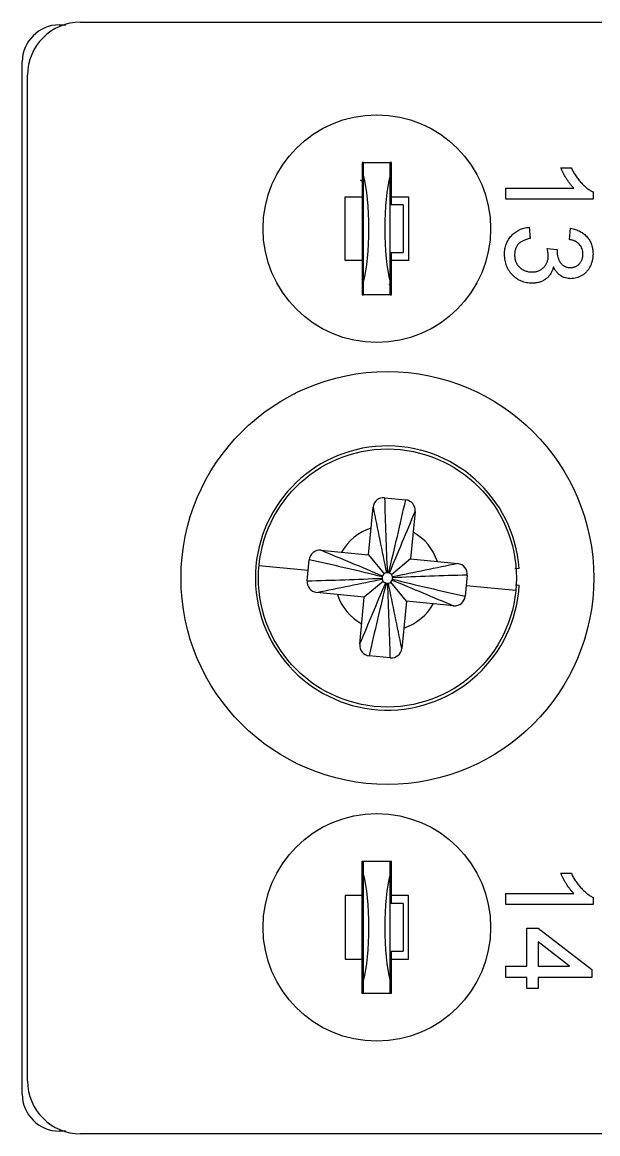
# Model space of a CAD drawing. Header units: millimetres. Extents: x 4.1 to 31.4, y 14 to 35.
# Drawn here: x 4.08 to 14.96, y 14.03 to 35.03 of the extents above; entities that cross this region are included whole.
import ezdxf

# ---------------------------------------------------------------- set-up
doc = ezdxf.new("R2010")
doc.units = ezdxf.units.MM
doc.header["$LTSCALE"] = 3.18179
for name, color, linetype in [('00_COMPONENTS', 7, 'CONTINUOUS'), ('00_COMPONENTS_1', 7, 'CONTINUOUS'), ('00_COMPONENTS_3', 7, 'CONTINUOUS'), ('00_COMPONENTS_6', 7, 'CONTINUOUS'), ('00_COMPONENTS_8', 7, 'CONTINUOUS')]:
    doc.layers.add(name, color=color, linetype=linetype)

msp = doc.modelspace()

# ---------------------------------------------------------------- linework, layer by layer
at = {"layer": '00_COMPONENTS', "color": 7}
for p, q in [((4.783, 34.975), (4.908, 34.975)), ((4.083, 14.775), (4.083, 34.275)), ((4.908, 14.075), (4.783, 14.075))]:
    msp.add_line(p, q, dxfattribs=at)
for centre, radius, start, end in [((4.783, 34.275), 0.7, 90, 180), ((9.383, 30.675), 1.75, 50.4747, 51.5001), ((9.383, 30.675), 1.58, 43.3187, 44.2513), ((9.383, 30.675), 1.75, 339.59, 341.7544), ((4.783, 14.775), 0.7, 180, 270)]:
    msp.add_arc(centre, radius, start, end, dxfattribs=at)
at = {"layer": '00_COMPONENTS_1', "color": 7}
for p, q in [((10.533, 29.875), (10.533, 32.375)), ((10.533, 32.375), (11.033, 32.375)), ((11.033, 29.875), (11.033, 32.375)), ((11.058, 31.875), (11.033, 31.875)), ((11.283, 31.575), (11.033, 31.575)), ((11.283, 31.575), (11.283, 30.675)), ((11.033, 30.675), (11.283, 30.675)), ((11.058, 30.375), (11.033, 30.375)), ((11.033, 29.875), (10.533, 29.875)), ((10.533, 16.675), (10.533, 19.175)), ((10.533, 19.175), (11.033, 19.175)), ((11.033, 16.675), (11.033, 19.175)), ((11.058, 18.675), (11.033, 18.675)), ((11.283, 18.375), (11.033, 18.375)), ((11.283, 18.375), (11.283, 17.475)), ((11.033, 17.475), (11.283, 17.475)), ((11.058, 17.175), (11.033, 17.175)), ((11.033, 16.675), (10.533, 16.675))]:
    msp.add_line(p, q, dxfattribs=at)
for centre, start_param, end_param in [((10.383, 31.125), -2.498092, -0.643501), ((11.183, 31.125), 0.643501, 2.498092), ((10.383, 17.925), -2.498092, -0.643501), ((11.183, 17.925), 0.643501, 2.498092)]:
    msp.add_ellipse(centre, major_axis=(0, 1.25), ratio=0.2, start_param=start_param, end_param=end_param, dxfattribs=at)
at = {"layer": '00_COMPONENTS_3', "color": 7}
for p, q in [((5.183, 35.025), (15.033, 35.025)), ((4.183, 15.025), (4.183, 34.025)), ((10.508, 32.375), (10.508, 29.875)), ((10.533, 32.375), (10.508, 32.375)), ((11.058, 32.375), (11.033, 32.375)), ((11.058, 31.575), (11.058, 32.375)), ((14.26, 32.274), (14.455, 32.274)), ((10.183, 30.525), (10.183, 31.725)), ((10.183, 31.725), (10.508, 31.725)), ((11.058, 31.725), (11.383, 31.725)), ((11.383, 31.725), (11.383, 30.525)), ((13.218, 31.682), (13.218, 31.893)), ((13.218, 31.893), (14.503, 31.893)), ((14.868, 31.818), (14.868, 31.682)), ((14.868, 31.682), (13.218, 31.682)), ((13.662, 31.153), (13.683, 30.941)), ((14.423, 30.92), (14.445, 31.132)), ((11.058, 29.875), (11.058, 30.675)), ((14, 30.753), (14.191, 30.731)), ((10.508, 30.525), (10.183, 30.525)), ((11.383, 30.525), (11.058, 30.525)), ((10.508, 29.875), (10.533, 29.875)), ((11.033, 29.875), (11.058, 29.875)), ((10.508, 16.675), (10.508, 19.175)), ((10.508, 19.175), (10.533, 19.175)), ((11.033, 19.175), (11.058, 19.175)), ((11.058, 18.375), (11.058, 19.175)), ((14.26, 18.947), (14.455, 18.947)), ((10.183, 18.525), (10.183, 17.325)), ((10.508, 18.525), (10.183, 18.525)), ((11.383, 18.525), (11.058, 18.525)), ((11.383, 17.325), (11.383, 18.525)), ((13.218, 18.566), (14.503, 18.566)), ((13.218, 18.355), (13.218, 18.566)), ((14.868, 18.491), (14.868, 18.355)), ((14.868, 18.355), (13.218, 18.355)), ((13.62, 17.91), (13.831, 17.91)), ((13.62, 17.191), (13.62, 17.91)), ((13.831, 17.91), (14.846, 17.128)), ((14.425, 17.191), (13.831, 17.649)), ((13.831, 17.649), (13.831, 17.191)), ((11.058, 16.675), (11.058, 17.475)), ((10.183, 17.325), (10.508, 17.325)), ((11.058, 17.325), (11.383, 17.325)), ((13.218, 17.191), (13.62, 17.191)), ((13.218, 16.98), (13.218, 17.191)), ((13.831, 17.191), (14.425, 17.191)), ((14.846, 17.128), (14.846, 16.98)), ((13.62, 16.98), (13.218, 16.98)), ((13.62, 16.768), (13.62, 16.98)), ((14.846, 16.98), (13.831, 16.98)), ((13.831, 16.98), (13.831, 16.768)), ((10.533, 16.675), (10.508, 16.675)), ((11.058, 16.675), (11.033, 16.675)), ((13.831, 16.768), (13.62, 16.768)), ((15.033, 14.025), (5.183, 14.025))]:
    msp.add_line(p, q, dxfattribs=at)
for centre, radius in [((10.783, 31.125), 2.15), ((10.983, 24.525), 3.9), ((10.783, 17.925), 2.15)]:
    msp.add_circle(centre, radius, dxfattribs=at)
for centre, start, end in [((5.183, 34.025), 90, 180), ((5.183, 15.025), 180, 270)]:
    msp.add_arc(centre, 1, start, end, dxfattribs=at)
for points, knots in [([(14.503, 31.893), (14.492, 31.905), (14.467, 31.931), (14.433, 31.973), (14.398, 32.021), (14.364, 32.073), (14.332, 32.126), (14.304, 32.178), (14.28, 32.226), (14.266, 32.258), (14.26, 32.274)], [0, 0, 0, 0, 0.111668, 0.232091, 0.362738, 0.501941, 0.641531, 0.771102, 0.890164, 1, 1, 1, 1]), ([(14.455, 32.274), (14.469, 32.247), (14.496, 32.195), (14.542, 32.122), (14.592, 32.053), (14.646, 31.99), (14.702, 31.934), (14.757, 31.887), (14.812, 31.847), (14.85, 31.827), (14.868, 31.818)], [0, 0, 0, 0, 0.142657, 0.281169, 0.416977, 0.550852, 0.678364, 0.795032, 0.901998, 1, 1, 1, 1]), ([(13.196, 30.639), (13.197, 30.657), (13.197, 30.691), (13.204, 30.741), (13.214, 30.789), (13.228, 30.834), (13.246, 30.877), (13.269, 30.918), (13.295, 30.957), (13.326, 30.993), (13.359, 31.026), (13.395, 31.056), (13.434, 31.081), (13.475, 31.104), (13.518, 31.122), (13.564, 31.136), (13.612, 31.147), (13.645, 31.151), (13.662, 31.153)], [0, 0, 0, 0, 0.067793, 0.133462, 0.196931, 0.258889, 0.319796, 0.38044, 0.440998, 0.502874, 0.564812, 0.625532, 0.685608, 0.746044, 0.807349, 0.869719, 0.93379, 1, 1, 1, 1]), ([(14.445, 31.132), (14.461, 31.128), (14.493, 31.122), (14.539, 31.109), (14.583, 31.092), (14.623, 31.073), (14.661, 31.051), (14.696, 31.026), (14.728, 30.999), (14.757, 30.968), (14.783, 30.935), (14.806, 30.9), (14.825, 30.863), (14.841, 30.824), (14.853, 30.783), (14.861, 30.74), (14.867, 30.695), (14.867, 30.665), (14.868, 30.649)], [0, 0, 0, 0, 0.071042, 0.139355, 0.204975, 0.268354, 0.330157, 0.390696, 0.450899, 0.510969, 0.570761, 0.629453, 0.688414, 0.747571, 0.808283, 0.870023, 0.933805, 1, 1, 1, 1]), ([(13.683, 30.941), (13.67, 30.938), (13.646, 30.933), (13.61, 30.922), (13.578, 30.911), (13.548, 30.898), (13.521, 30.884), (13.497, 30.868), (13.475, 30.852), (13.456, 30.833), (13.44, 30.813), (13.425, 30.792), (13.414, 30.769), (13.404, 30.745), (13.396, 30.719), (13.391, 30.691), (13.387, 30.662), (13.387, 30.642), (13.387, 30.632)], [0, 0, 0, 0, 0.082562, 0.159751, 0.233141, 0.301055, 0.365769, 0.42645, 0.484195, 0.539556, 0.593159, 0.647048, 0.701443, 0.756343, 0.813851, 0.873065, 0.934966, 1, 1, 1, 1]), ([(14.677, 30.642), (14.677, 30.66), (14.675, 30.694), (14.663, 30.743), (14.643, 30.788), (14.619, 30.82), (14.597, 30.844), (14.578, 30.86), (14.557, 30.874), (14.534, 30.887), (14.509, 30.897), (14.483, 30.907), (14.454, 30.915), (14.434, 30.918), (14.423, 30.92)], [0, 0, 0, 0, 0.127797, 0.246795, 0.362284, 0.477652, 0.536237, 0.59559, 0.656344, 0.719085, 0.784349, 0.852876, 0.924551, 1, 1, 1, 1]), ([(14.023, 30.616), (14.023, 30.626), (14.022, 30.646), (14.017, 30.679), (14.01, 30.715), (14.004, 30.74), (14, 30.753)], [0, 0, 0, 0, 0.209398, 0.446747, 0.708279, 1, 1, 1, 1]), ([(14.191, 30.731), (14.19, 30.725), (14.189, 30.715), (14.189, 30.705), (14.188, 30.701)], [0, 0, 0, 0, 0.566041, 1, 1, 1, 1]), ([(14.188, 30.701), (14.189, 30.681), (14.191, 30.643), (14.203, 30.587), (14.222, 30.535), (14.244, 30.494), (14.266, 30.464), (14.285, 30.444), (14.306, 30.428), (14.329, 30.414), (14.354, 30.404), (14.381, 30.396), (14.411, 30.392), (14.431, 30.392), (14.441, 30.391)], [0, 0, 0, 0, 0.129104, 0.254689, 0.377875, 0.503051, 0.564582, 0.624962, 0.683125, 0.742833, 0.802563, 0.865245, 0.930717, 1, 1, 1, 1]), ([(13.714, 30.095), (13.696, 30.095), (13.661, 30.096), (13.61, 30.104), (13.561, 30.116), (13.514, 30.133), (13.469, 30.154), (13.425, 30.181), (13.385, 30.213), (13.346, 30.249), (13.311, 30.288), (13.28, 30.331), (13.254, 30.376), (13.233, 30.424), (13.217, 30.474), (13.205, 30.527), (13.198, 30.582), (13.197, 30.62), (13.196, 30.639)], [0, 0, 0, 0, 0.063498, 0.124794, 0.184904, 0.244355, 0.303748, 0.363893, 0.425131, 0.488138, 0.551782, 0.613894, 0.675669, 0.73776, 0.800435, 0.86467, 0.930991, 1, 1, 1, 1]), ([(13.387, 30.632), (13.387, 30.62), (13.387, 30.596), (13.392, 30.562), (13.399, 30.529), (13.41, 30.499), (13.423, 30.47), (13.44, 30.443), (13.459, 30.418), (13.481, 30.395), (13.505, 30.374), (13.531, 30.356), (13.559, 30.341), (13.587, 30.328), (13.617, 30.319), (13.649, 30.312), (13.682, 30.307), (13.704, 30.307), (13.716, 30.307)], [0, 0, 0, 0, 0.069461, 0.135658, 0.19962, 0.261651, 0.322053, 0.38234, 0.443223, 0.50493, 0.56682, 0.6276, 0.687476, 0.747351, 0.808174, 0.870133, 0.933721, 1, 1, 1, 1]), ([(13.716, 30.307), (13.727, 30.307), (13.748, 30.307), (13.779, 30.312), (13.809, 30.318), (13.837, 30.328), (13.864, 30.34), (13.89, 30.355), (13.914, 30.373), (13.936, 30.394), (13.957, 30.416), (13.974, 30.44), (13.989, 30.466), (14.001, 30.493), (14.011, 30.522), (14.018, 30.552), (14.022, 30.583), (14.023, 30.605), (14.023, 30.616)], [0, 0, 0, 0, 0.067059, 0.131285, 0.193684, 0.254469, 0.31474, 0.375445, 0.435955, 0.498236, 0.560518, 0.621574, 0.681935, 0.742822, 0.804248, 0.867457, 0.932265, 1, 1, 1, 1]), ([(14.441, 30.391), (14.45, 30.391), (14.466, 30.392), (14.49, 30.395), (14.513, 30.401), (14.535, 30.408), (14.555, 30.418), (14.575, 30.43), (14.593, 30.444), (14.61, 30.461), (14.626, 30.479), (14.64, 30.499), (14.652, 30.52), (14.661, 30.542), (14.668, 30.565), (14.673, 30.59), (14.677, 30.616), (14.677, 30.633), (14.677, 30.642)], [0, 0, 0, 0, 0.065074, 0.127267, 0.188066, 0.247057, 0.305986, 0.36512, 0.425527, 0.487247, 0.549704, 0.611174, 0.672834, 0.734962, 0.79774, 0.862515, 0.929796, 1, 1, 1, 1]), ([(14.868, 30.649), (14.867, 30.627), (14.866, 30.585), (14.855, 30.523), (14.837, 30.463), (14.812, 30.407), (14.782, 30.355), (14.745, 30.309), (14.704, 30.269), (14.657, 30.237), (14.607, 30.212), (14.556, 30.193), (14.502, 30.182), (14.466, 30.18), (14.448, 30.18)], [0, 0, 0, 0, 0.09205, 0.181, 0.269569, 0.357573, 0.443574, 0.526455, 0.607471, 0.688399, 0.767864, 0.845538, 0.922533, 1, 1, 1, 1]), ([(14.121, 30.405), (14.118, 30.393), (14.112, 30.37), (14.1, 30.336), (14.086, 30.305), (14.07, 30.275), (14.051, 30.248), (14.03, 30.222), (14.006, 30.198), (13.981, 30.177), (13.953, 30.158), (13.924, 30.141), (13.893, 30.127), (13.861, 30.115), (13.826, 30.106), (13.79, 30.1), (13.753, 30.096), (13.727, 30.095), (13.714, 30.095)], [0, 0, 0, 0, 0.065817, 0.128916, 0.190825, 0.251143, 0.31092, 0.369986, 0.430019, 0.489844, 0.54996, 0.610344, 0.671174, 0.732955, 0.796746, 0.861849, 0.929904, 1, 1, 1, 1]), ([(14.448, 30.18), (14.431, 30.18), (14.397, 30.182), (14.348, 30.193), (14.301, 30.211), (14.256, 30.236), (14.215, 30.268), (14.179, 30.307), (14.146, 30.353), (14.13, 30.387), (14.121, 30.405)], [0, 0, 0, 0, 0.121951, 0.240787, 0.35855, 0.479066, 0.601519, 0.727551, 0.859932, 1, 1, 1, 1]), ([(14.503, 18.566), (14.492, 18.578), (14.467, 18.604), (14.433, 18.646), (14.398, 18.694), (14.364, 18.746), (14.332, 18.799), (14.304, 18.851), (14.28, 18.899), (14.266, 18.932), (14.26, 18.947)], [0, 0, 0, 0, 0.111668, 0.232091, 0.362738, 0.501941, 0.641531, 0.771102, 0.890164, 1, 1, 1, 1]), ([(14.455, 18.947), (14.469, 18.921), (14.496, 18.868), (14.542, 18.795), (14.592, 18.726), (14.646, 18.663), (14.702, 18.607), (14.757, 18.56), (14.812, 18.52), (14.85, 18.5), (14.868, 18.491)], [0, 0, 0, 0, 0.142657, 0.281169, 0.416977, 0.550852, 0.678364, 0.795032, 0.901998, 1, 1, 1, 1])]:
    msp.add_open_spline(points, degree=3, knots=knots, dxfattribs=at)
at = {"layer": '00_COMPONENTS_6', "color": 7}
for p, q in [((10.93, 26.041), (11.328, 26.002)), ((10.624, 24.962), (10.711, 25.862)), ((11.508, 25.784), (11.42, 24.885)), ((9.724, 25.05), (10.624, 24.962)), ((9.467, 24.472), (9.506, 24.87)), ((10.624, 24.962), (10.919, 24.603)), ((11.42, 24.885), (11.06, 24.588)), ((11.42, 24.885), (12.312, 24.797)), ((8.556, 24.761), (9.486, 24.671)), ((12.492, 24.579), (12.453, 24.181)), ((10.906, 24.461), (10.546, 24.166)), ((11.342, 24.088), (11.046, 24.448)), ((13.409, 24.289), (12.472, 24.38)), ((10.546, 24.166), (9.647, 24.254)), ((10.459, 23.274), (10.546, 24.166)), ((11.342, 24.088), (11.255, 23.196)), ((12.234, 24.001), (11.342, 24.088)), ((11.037, 23.016), (10.638, 23.055))]:
    msp.add_line(p, q, dxfattribs=at)
msp.add_circle((10.983, 24.525), 2.438, dxfattribs=at)
for centre, radius, start, end in [((10.91, 25.842), 0.2, 84.424, 174.4281), ((66.687, 27.287), 55.771, 181.2797, 182.7353), ((255.639, 75.001), 249.808, 191.34451, 191.63432), ((-47.682, 39.056), 60.437, 346.18338, 347.52658), ((11.309, 25.803), 0.2, 354.4266, 84.4306), ((-252.063, 134.95), 285.283, 337.24777, 337.50154), ((10.983, 24.525), 0.994, 108.1508, 150.7052), ((10.983, 24.525), 0.994, 18.1507, 60.7055), ((9.705, 24.851), 0.2, 84.4267, 174.4269), ((-86.559, -207.505), 251.698, 67.22164, 67.50927), ((-2.494, -29.596), 55.772, 76.1195, 77.5751), ((58.333, -202.912), 232.314, 101.42573, 101.73568), ((12.293, 24.598), 0.2, 354.4278, 84.428), ((10.983, 24.525), 0.1, 101.4457, 157.4089), ((10.983, 24.525), 0.1, 67.3019, 101.4382), ((10.983, 24.525), 0.1, 11.4986, 67.2943), ((13.733, -29.971), 54.564, 91.3039, 92.7843), ((9.666, 24.453), 0.2, 174.4311, 264.4273), ((8.066, 84.891), 60.435, 271.32864, 272.67189), ((-46.144, 302.136), 283.428, 281.3524, 281.60783), ((226.808, -66.66), 234.297, 157.1206, 157.42793), ((63.921, 11.292), 54.565, 166.0703, 167.5506), ((10.983, 24.525), 0.1, 157.4165, 182.0643), ((10.983, 24.525), 0.1, 182.0727, 191.5528), ((10.983, 24.525), 0.1, 191.5604, 247.3561), ((10.983, 24.525), 0.1, 247.3637, 281.6058), ((-47.991, 21.623), 59.044, 1.35231, 2.72034), ((10.983, 24.525), 0.1, 281.6135, 337.2412), ((-245.108, -28.651), 261.553, 11.43341, 11.70871), ((10.983, 24.525), 0.1, 337.2488, 1.9787), ((113.398, 267.271), 263.466, 247.14673, 247.42003), ((25.23, 81.827), 59.045, 256.13416, 257.50217), ((10.983, 24.525), 0.1, 1.9872, 11.4909), ((10.983, 24.525), 0.994, 198.1506, 240.705), ((12.254, 24.2), 0.2, 264.4273, 354.4273), ((10.983, 24.525), 0.994, 288.1504, 330.7053), ((10.658, 23.254), 0.2, 174.4311, 264.4273), ((11.056, 23.216), 0.2, 264.4273, 354.4273)]:
    msp.add_arc(centre, radius, start, end, dxfattribs=at)
at = {"layer": '00_COMPONENTS_8', "color": 7}
for p, q in [((13.471, 24.706), (13.388, 24.7)), ((13.404, 24.397), (13.474, 24.393))]:
    msp.add_line(p, q, dxfattribs=at)
msp.add_arc((10.983, 24.525), 2.495, 4.1591, 356.9587, dxfattribs=at)

doc.saveas('drawing.dxf')
